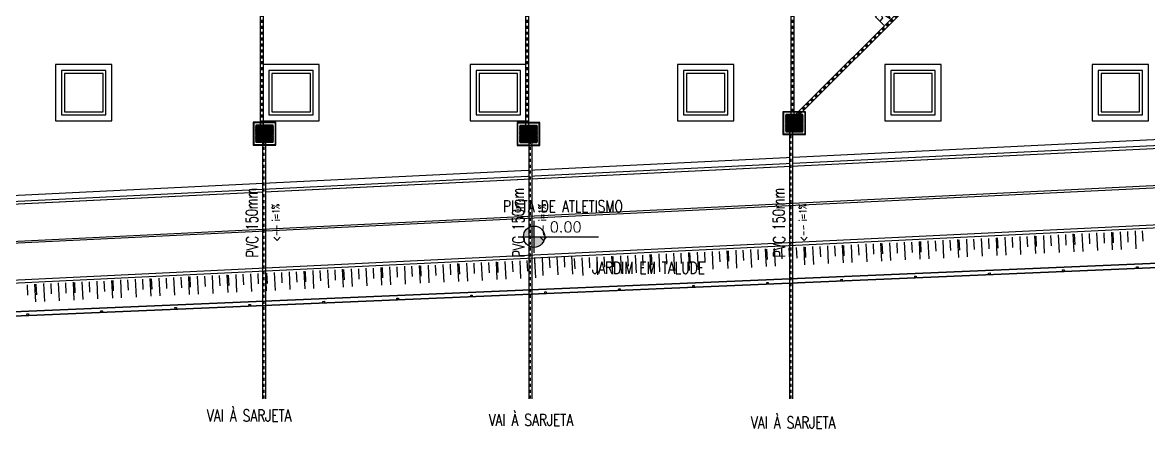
# Model space of a CAD drawing. Header units: inches. Extents: x 542650 to 544515, y 9574150 to 9574595.
# Drawn here: x 542795.6 to 542833.62, y 9574162.3 to 9574176.01 of the extents above; entities that cross this region are included whole.
import ezdxf
from ezdxf.enums import TextEntityAlignment as Align

# ---------------------------------------------------------------- set-up
doc = ezdxf.new("R2010")
doc.units = ezdxf.units.IN
doc.header["$MEASUREMENT"] = 0
doc.linetypes.add('ACAD_ISO07W100', pattern=[3, 0, -3])
doc.linetypes.add('DASHDOT', pattern=[1, 0.5, -0.25, 0, -0.25])
for name, color, linetype in [('EIXO', 8, 'Continuous'), ('I-ARQ', 8, 'Continuous'), ('I-NORMO_ARQ', 8, 'Continuous'), ('I-NORMO_INST', 4, 'Continuous'), ('I-PLUVIAL', 90, 'Continuous')]:
    doc.layers.add(name, color=color, linetype=linetype)
doc.styles.add('125', font='ROMANS.SHX', dxfattribs={"width": 0.7, "height": 0.25})
doc.styles.add('200', font='ROMANS.SHX', dxfattribs={"width": 0.7, "height": 0.4})
doc.styles.add('25', font='ROMANS.SHX', dxfattribs={"width": 0.7, "height": 0.05})
doc.styles.add('50', font='ROMANS.SHX', dxfattribs={"width": 0.7, "height": 0.1})
doc.styles.add('ROMANS', font='romans', dxfattribs={"height": 0.2})

# ---------------------------------------------------------------- blocks, each defined once
blk = doc.blocks.new('CAP100')
at = {"color": 2}
blk.add_wipeout([(0.049, -0.056), (0.021, -0.056), (0.021, -0.057), (0.017, -0.061), (0.006, -0.061), (0.001, -0.057), (0.001, -0.056), (0, -0.056), (0, 0.056), (0.001, 0.056), (0.001, 0.057), (0.006, 0.061), (0.017, 0.061), (0.021, 0.057), (0.021, 0.056), (0.049, 0.056), (0.056, 0.05), (0.056, -0.05)], dxfattribs=at)
for p, q in [((0, -0.053), (0, 0.053)), ((0.004, 0.053), (0, 0.053)), ((0.005, 0.054), (0.005, 0.057)), ((0.017, 0.058), (0.006, 0.058)), ((0.006, -0.057), (0.006, 0.057)), ((0.017, -0.057), (0.017, 0.057)), ((0.018, 0.054), (0.018, 0.057)), ((0.049, 0.053), (0.019, 0.053)), ((0.052, -0.05), (0.052, 0.05)), ((0.004, -0.053), (0, -0.053)), ((0.005, -0.054), (0.005, -0.057)), ((0.017, -0.058), (0.006, -0.058)), ((0.018, -0.054), (0.018, -0.057)), ((0.049, -0.053), (0.019, -0.053))]:
    blk.add_line(p, q)
at = {"color": 8}
for p, q in [((0.005, 0.053), (0.005, -0.053)), ((0.018, 0.053), (0.018, -0.053))]:
    blk.add_line(p, q, dxfattribs=at)
for centre, radius, start, end in [((0.004, 0.054), 0.001, 270, 0), ((0.006, 0.057), 0.001, 90, 180), ((0.017, 0.057), 0.001, 0, 90), ((0.019, 0.054), 0.001, 180, 270), ((0.049, 0.05), 0.003, 0, 90), ((0.004, -0.054), 0.001, 0, 90), ((0.006, -0.057), 0.001, 180, 270), ((0.017, -0.057), 0.001, 270, 0), ((0.019, -0.054), 0.001, 90, 180), ((0.049, -0.05), 0.003, 270, 0)]:
    blk.add_arc(centre, radius, start, end)
at = {"color": 1, "style": '25'}
for tag, flags, p in [('DESCRICAO', 1, (0, -0.109)), ('QUANT.', 3, (0, -0.272)), ('MARCA', 1, (0, -0.188))]:
    blk.add_attdef(tag, text='', height=0.05, dxfattribs=dict(at, flags=flags)).set_placement(p, align=Align.CENTER)
blk = doc.blocks.new('*U57')
at = {"color": 2}
blk.add_wipeout([(-29.004, 0.053), (0.999, 0.053), (0.999, -0.053), (-29.004, -0.053)], dxfattribs=at)
blk.add_blockref('CAP100', (0.999, 0), dxfattribs=at)
for p, q in [((-29.004, 0.05), (0.999, 0.05)), ((-29.004, -0.05), (0.999, -0.05))]:
    blk.add_line(p, q)
at = {"color": 8, "linetype": 'ACAD_ISO07W100', "ltscale": 0.01}
for p, q in [((-29.004, 0.026), (0.999, 0.026)), ((-29.004, 0), (0.999, 0)), ((-29.004, -0.026), (0.999, -0.026))]:
    blk.add_line(p, q, dxfattribs=at)
blk = doc.blocks.new('*U62')
at = {"color": 2}
blk.add_wipeout([(-11.487, 0.053), (0.999, 0.053), (0.999, -0.053), (-11.487, -0.053)], dxfattribs=at)
blk.add_blockref('CAP100', (0.999, 0), dxfattribs=at)
for p, q in [((-11.488, 0.05), (0.999, 0.05)), ((-11.488, -0.05), (0.999, -0.05))]:
    blk.add_line(p, q)
at = {"color": 8, "linetype": 'ACAD_ISO07W100', "ltscale": 0.01}
for p, q in [((-11.488, 0.026), (0.999, 0.026)), ((-11.488, 0), (0.999, 0)), ((-11.488, -0.026), (0.999, -0.026))]:
    blk.add_line(p, q, dxfattribs=at)
blk = doc.blocks.new('CAG')
at = {"color": 2, "ltscale": 0.5}
blk.add_wipeout([(-0.302, 0.302), (-0.302, -0.302), (0.302, -0.302), (0.302, 0.302)], dxfattribs=at)
at = {"ltscale": 0.5}
blk.add_lwpolyline([(-0.4, 0.4), (-0.4, -0.4), (0.4, -0.4), (0.4, 0.4)], close=True, dxfattribs=at)
at = {"color": 8, "ltscale": 0.5}
for points in [[(-0.38, 0.38), (-0.38, -0.38), (0.38, -0.38), (0.38, 0.38)], [(-0.3, 0.3), (-0.3, -0.3), (0.3, -0.3), (0.3, 0.3)], [(-0.3, 0.26875), (0.3, 0.26875), (0.3, 0.25625), (-0.3, 0.25625)], [(-0.3, 0.23125), (0.3, 0.23125), (0.3, 0.21875), (-0.3, 0.21875)], [(-0.3, 0.19375), (0.3, 0.19375), (0.3, 0.18125), (-0.3, 0.18125)], [(-0.3, 0.15625), (0.3, 0.15625), (0.3, 0.14375), (-0.3, 0.14375)], [(-0.3, 0.11875), (0.3, 0.11875), (0.3, 0.10625), (-0.3, 0.10625)], [(-0.3, 0.08125), (0.3, 0.08125), (0.3, 0.06875), (-0.3, 0.06875)], [(-0.3, 0.04375), (0.3, 0.04375), (0.3, 0.03125), (-0.3, 0.03125)], [(-0.3, 0.00625), (0.3, 0.00625), (0.3, -0.00625), (-0.3, -0.00625)], [(-0.3, -0.03125), (0.3, -0.03125), (0.3, -0.04375), (-0.3, -0.04375)], [(-0.3, -0.06875), (0.3, -0.06875), (0.3, -0.08125), (-0.3, -0.08125)], [(-0.3, -0.10625), (0.3, -0.10625), (0.3, -0.11875), (-0.3, -0.11875)], [(-0.3, -0.14375), (0.3, -0.14375), (0.3, -0.15625), (-0.3, -0.15625)], [(-0.3, -0.18125), (0.3, -0.18125), (0.3, -0.19375), (-0.3, -0.19375)], [(-0.3, -0.21875), (0.3, -0.21875), (0.3, -0.23125), (-0.3, -0.23125)], [(-0.3, -0.25625), (0.3, -0.25625), (0.3, -0.26875), (-0.3, -0.26875)]]:
    blk.add_lwpolyline(points, close=True, dxfattribs=at)
blk = doc.blocks.new('*U69')
at = {"color": 2}
blk.add_wipeout([(0.003, 0.057), (9.094, -0.433), (9.088, -0.547), (-0.003, -0.057)], dxfattribs=at)
for p, q in [((0.003, 0.05), (9.093, -0.44)), ((-0.003, -0.05), (9.088, -0.54))]:
    blk.add_line(p, q)
at = {"layer": 'EIXO', "linetype": 'DASHDOT', "ltscale": 0.01}
blk.add_line((0, 0), (9.091, -0.49), dxfattribs=at)

msp = doc.modelspace()

# ---------------------------------------------------------------- linework, layer by layer
at = {"layer": 'I-ARQ'}
for p, q in [((542798.616, 9574174.593), (542796.716, 9574174.593)), ((542796.716, 9574174.593), (542796.716, 9574172.693)), ((542798.416, 9574174.393), (542796.916, 9574174.393)), ((542796.916, 9574174.393), (542796.916, 9574172.893)), ((542798.416, 9574172.893), (542798.416, 9574174.393)), ((542798.616, 9574172.693), (542798.616, 9574174.593)), ((542805.616, 9574174.593), (542803.716, 9574174.593)), ((542803.716, 9574174.593), (542803.716, 9574172.693)), ((542805.416, 9574174.393), (542803.916, 9574174.393)), ((542803.916, 9574174.393), (542803.916, 9574172.893)), ((542805.416, 9574172.893), (542805.416, 9574174.393)), ((542805.616, 9574172.693), (542805.616, 9574174.593)), ((542812.616, 9574174.593), (542810.716, 9574174.593)), ((542810.716, 9574174.593), (542810.716, 9574172.693)), ((542812.416, 9574174.393), (542810.916, 9574174.393)), ((542810.916, 9574174.393), (542810.916, 9574172.893)), ((542812.416, 9574172.893), (542812.416, 9574174.393)), ((542812.616, 9574172.693), (542812.616, 9574174.593)), ((542819.616, 9574174.593), (542817.716, 9574174.593)), ((542817.716, 9574174.593), (542817.716, 9574172.693)), ((542819.416, 9574174.393), (542817.916, 9574174.393)), ((542817.916, 9574174.393), (542817.916, 9574172.893)), ((542819.416, 9574172.893), (542819.416, 9574174.393)), ((542819.616, 9574172.693), (542819.616, 9574174.593)), ((542826.616, 9574174.593), (542824.716, 9574174.593)), ((542824.716, 9574174.593), (542824.716, 9574172.693)), ((542826.416, 9574174.393), (542824.916, 9574174.393)), ((542824.916, 9574174.393), (542824.916, 9574172.893)), ((542826.416, 9574172.893), (542826.416, 9574174.393)), ((542826.616, 9574172.693), (542826.616, 9574174.593)), ((542833.616, 9574174.593), (542831.716, 9574174.593)), ((542831.716, 9574174.593), (542831.716, 9574172.693)), ((542833.416, 9574174.393), (542831.916, 9574174.393)), ((542831.916, 9574174.393), (542831.916, 9574172.893)), ((542833.416, 9574172.893), (542833.416, 9574174.393)), ((542833.616, 9574172.693), (542833.616, 9574174.593)), ((542798.316, 9574174.293), (542797.016, 9574174.293)), ((542797.016, 9574174.293), (542797.016, 9574172.993)), ((542798.316, 9574172.993), (542798.316, 9574174.293)), ((542805.316, 9574174.293), (542804.016, 9574174.293)), ((542804.016, 9574174.293), (542804.016, 9574172.993)), ((542805.316, 9574172.993), (542805.316, 9574174.293)), ((542812.316, 9574174.293), (542811.016, 9574174.293)), ((542811.016, 9574174.293), (542811.016, 9574172.993)), ((542812.316, 9574172.993), (542812.316, 9574174.293)), ((542819.316, 9574174.293), (542818.016, 9574174.293)), ((542818.016, 9574174.293), (542818.016, 9574172.993)), ((542819.316, 9574172.993), (542819.316, 9574174.293)), ((542826.316, 9574174.293), (542825.016, 9574174.293)), ((542825.016, 9574174.293), (542825.016, 9574172.993)), ((542826.316, 9574172.993), (542826.316, 9574174.293)), ((542833.316, 9574174.293), (542832.016, 9574174.293)), ((542832.016, 9574174.293), (542832.016, 9574172.993)), ((542833.316, 9574172.993), (542833.316, 9574174.293)), ((542766.184, 9574168.755), (542864.761, 9574173.573)), ((542766.193, 9574168.555), (542864.771, 9574173.373)), ((542766.198, 9574168.455), (542864.905, 9574173.279)), ((542766.198, 9574168.455), (542864.805, 9574173.274)), ((542796.916, 9574172.893), (542798.416, 9574172.893)), ((542797.016, 9574172.993), (542798.316, 9574172.993)), ((542803.916, 9574172.893), (542805.416, 9574172.893)), ((542804.016, 9574172.993), (542805.316, 9574172.993)), ((542810.916, 9574172.893), (542812.416, 9574172.893)), ((542811.016, 9574172.993), (542812.316, 9574172.993)), ((542817.916, 9574172.893), (542819.416, 9574172.893)), ((542818.016, 9574172.993), (542819.316, 9574172.993)), ((542824.916, 9574172.893), (542826.416, 9574172.893)), ((542825.016, 9574172.993), (542826.316, 9574172.993)), ((542831.916, 9574172.893), (542833.416, 9574172.893)), ((542832.016, 9574172.993), (542833.316, 9574172.993)), ((542796.716, 9574172.693), (542798.616, 9574172.693)), ((542803.716, 9574172.693), (542805.616, 9574172.693)), ((542810.716, 9574172.693), (542812.616, 9574172.693)), ((542817.716, 9574172.693), (542819.616, 9574172.693)), ((542824.716, 9574172.693), (542826.616, 9574172.693)), ((542831.716, 9574172.693), (542833.616, 9574172.693)), ((542827.17, 9574168.683), (542827.199, 9574168.081)), ((542827.213, 9574168.675), (542827.23, 9574168.324)), ((542827.47, 9574168.697), (542827.499, 9574168.096)), ((542827.713, 9574168.699), (542827.73, 9574168.348)), ((542827.969, 9574168.721), (542827.998, 9574168.12)), ((542828.212, 9574168.723), (542828.229, 9574168.372)), ((542828.468, 9574168.745), (542828.497, 9574168.144)), ((542828.512, 9574168.738), (542828.529, 9574168.387)), ((542828.768, 9574168.76), (542828.797, 9574168.158)), ((542829.011, 9574168.762), (542829.028, 9574168.411)), ((542829.267, 9574168.784), (542829.296, 9574168.182)), ((542829.511, 9574168.786), (542829.528, 9574168.435)), ((542829.767, 9574168.808), (542829.796, 9574168.207)), ((542829.81, 9574168.8), (542829.827, 9574168.45)), ((542830.066, 9574168.823), (542830.096, 9574168.221)), ((542830.31, 9574168.824), (542830.327, 9574168.474)), ((542830.566, 9574168.847), (542830.595, 9574168.245)), ((542830.809, 9574168.848), (542830.826, 9574168.498)), ((542831.065, 9574168.871), (542831.094, 9574168.269)), ((542831.109, 9574168.863), (542831.126, 9574168.512)), ((542831.365, 9574168.885), (542831.394, 9574168.284)), ((542831.608, 9574168.887), (542831.625, 9574168.536)), ((542831.864, 9574168.909), (542831.893, 9574168.308)), ((542832.108, 9574168.911), (542832.124, 9574168.56)), ((542832.364, 9574168.933), (542832.393, 9574168.332)), ((542832.407, 9574168.926), (542832.424, 9574168.575)), ((542832.663, 9574168.948), (542832.693, 9574168.346)), ((542832.907, 9574168.95), (542832.924, 9574168.599)), ((542833.163, 9574168.972), (542833.192, 9574168.37)), ((542833.406, 9574168.974), (542833.423, 9574168.623)), ((542819.379, 9574168.307), (542819.408, 9574167.705)), ((542819.422, 9574168.299), (542819.439, 9574167.948)), ((542819.679, 9574168.321), (542819.708, 9574167.72)), ((542819.922, 9574168.323), (542819.939, 9574167.972)), ((542820.178, 9574168.345), (542820.207, 9574167.744)), ((542820.421, 9574168.347), (542820.438, 9574167.996)), ((542820.677, 9574168.369), (542820.706, 9574167.768)), ((542820.721, 9574168.362), (542820.738, 9574168.011)), ((542822.519, 9574168.448), (542822.536, 9574168.098)), ((542822.775, 9574168.471), (542822.804, 9574167.869)), ((542823.018, 9574168.472), (542823.035, 9574168.122)), ((542823.274, 9574168.495), (542823.303, 9574167.893)), ((542823.318, 9574168.487), (542823.335, 9574168.136)), ((542823.574, 9574168.509), (542823.603, 9574167.908)), ((542823.817, 9574168.511), (542823.834, 9574168.16)), ((542824.073, 9574168.533), (542824.103, 9574167.932)), ((542824.317, 9574168.535), (542824.334, 9574168.184)), ((542824.573, 9574168.557), (542824.602, 9574167.956)), ((542824.616, 9574168.55), (542824.633, 9574168.199)), ((542824.873, 9574168.572), (542824.902, 9574167.97)), ((542825.116, 9574168.574), (542825.133, 9574168.223)), ((542825.372, 9574168.596), (542825.401, 9574167.994)), ((542825.615, 9574168.598), (542825.632, 9574168.247)), ((542825.871, 9574168.62), (542825.9, 9574168.018)), ((542825.915, 9574168.612), (542825.932, 9574168.261)), ((542826.171, 9574168.635), (542826.2, 9574168.033)), ((542826.414, 9574168.636), (542826.431, 9574168.286)), ((542826.67, 9574168.659), (542826.699, 9574168.057)), ((542826.914, 9574168.66), (542826.931, 9574168.31)), ((542811.332, 9574167.908), (542811.349, 9574167.558)), ((542811.588, 9574167.931), (542811.617, 9574167.329)), ((542811.631, 9574167.923), (542811.648, 9574167.572)), ((542811.888, 9574167.945), (542811.917, 9574167.343)), ((542813.64, 9574168.095), (542813.669, 9574167.493)), ((542813.883, 9574168.096), (542813.9, 9574167.746)), ((542814.139, 9574168.119), (542814.168, 9574167.517)), ((542814.228, 9574168.048), (542814.245, 9574167.697)), ((542814.485, 9574168.07), (542814.514, 9574167.469)), ((542814.728, 9574168.072), (542814.745, 9574167.722)), ((542814.984, 9574168.095), (542815.013, 9574167.493)), ((542815.227, 9574168.096), (542815.244, 9574167.746)), ((542815.483, 9574168.119), (542815.513, 9574167.517)), ((542815.527, 9574168.111), (542815.544, 9574167.76)), ((542815.783, 9574168.133), (542815.812, 9574167.532)), ((542816.026, 9574168.135), (542816.043, 9574167.784)), ((542816.283, 9574168.157), (542816.312, 9574167.556)), ((542816.526, 9574168.159), (542816.543, 9574167.808)), ((542816.782, 9574168.181), (542816.811, 9574167.58)), ((542816.825, 9574168.173), (542816.842, 9574167.823)), ((542817.082, 9574168.196), (542817.111, 9574167.594)), ((542817.325, 9574168.198), (542817.342, 9574167.847)), ((542817.581, 9574168.22), (542817.61, 9574167.618)), ((542817.824, 9574168.222), (542817.841, 9574167.871)), ((542818.08, 9574168.244), (542818.109, 9574167.642)), ((542818.124, 9574168.236), (542818.141, 9574167.885)), ((542818.38, 9574168.258), (542818.409, 9574167.657)), ((542818.623, 9574168.26), (542818.64, 9574167.91)), ((542818.88, 9574168.283), (542818.909, 9574167.681)), ((542819.123, 9574168.284), (542819.14, 9574167.934)), ((542804.596, 9574167.593), (542804.625, 9574166.992)), ((542804.839, 9574167.595), (542804.856, 9574167.244)), ((542805.096, 9574167.617), (542805.125, 9574167.016)), ((542805.139, 9574167.609), (542805.156, 9574167.259)), ((542805.395, 9574167.632), (542805.424, 9574167.03)), ((542805.638, 9574167.633), (542805.655, 9574167.283)), ((542805.895, 9574167.656), (542805.924, 9574167.054)), ((542806.138, 9574167.658), (542806.155, 9574167.307)), ((542806.394, 9574167.68), (542806.423, 9574167.078)), ((542806.437, 9574167.672), (542806.454, 9574167.321)), ((542806.694, 9574167.694), (542806.723, 9574167.093)), ((542806.937, 9574167.696), (542806.954, 9574167.345)), ((542807.193, 9574167.718), (542807.222, 9574167.117)), ((542807.436, 9574167.72), (542807.453, 9574167.37)), ((542807.693, 9574167.743), (542807.722, 9574167.141)), ((542807.736, 9574167.735), (542807.753, 9574167.384)), ((542807.992, 9574167.757), (542808.021, 9574167.155)), ((542808.235, 9574167.759), (542808.252, 9574167.408)), ((542808.492, 9574167.781), (542808.521, 9574167.18)), ((542808.735, 9574167.783), (542808.752, 9574167.432)), ((542808.991, 9574167.805), (542809.02, 9574167.204)), ((542809.034, 9574167.797), (542809.051, 9574167.447)), ((542809.291, 9574167.82), (542809.32, 9574167.218)), ((542809.534, 9574167.822), (542809.551, 9574167.471)), ((542809.79, 9574167.844), (542809.819, 9574167.242)), ((542810.033, 9574167.846), (542810.05, 9574167.495)), ((542810.29, 9574167.868), (542810.319, 9574167.266)), ((542810.333, 9574167.86), (542810.35, 9574167.509)), ((542810.589, 9574167.882), (542810.618, 9574167.281)), ((542810.832, 9574167.884), (542810.849, 9574167.533)), ((542811.089, 9574167.906), (542811.118, 9574167.305)), ((542828.219, 9574167.551), (542828.269, 9574167.553)), ((542828.222, 9574167.491), (542828.219, 9574167.551)), ((542828.269, 9574167.553), (542828.272, 9574167.493)), ((542830.717, 9574167.657), (542830.767, 9574167.659)), ((542830.72, 9574167.597), (542830.717, 9574167.657)), ((542830.77, 9574167.599), (542830.72, 9574167.597)), ((542830.767, 9574167.659), (542830.77, 9574167.599)), ((542833.215, 9574167.763), (542833.265, 9574167.765)), ((542833.218, 9574167.703), (542833.215, 9574167.763)), ((542833.267, 9574167.705), (542833.218, 9574167.703)), ((542833.265, 9574167.765), (542833.267, 9574167.705)), ((542795.75, 9574167.156), (542795.767, 9574166.805)), ((542796.006, 9574167.178), (542796.035, 9574166.577)), ((542796.05, 9574167.171), (542796.066, 9574166.82)), ((542796.306, 9574167.193), (542796.335, 9574166.591)), ((542796.549, 9574167.195), (542796.566, 9574166.844)), ((542796.805, 9574167.217), (542796.834, 9574166.615)), ((542797.048, 9574167.219), (542797.065, 9574166.868)), ((542797.305, 9574167.241), (542797.334, 9574166.64)), ((542797.348, 9574167.233), (542797.365, 9574166.883)), ((542797.604, 9574167.256), (542797.633, 9574166.654)), ((542797.847, 9574167.257), (542797.864, 9574166.907)), ((542798.104, 9574167.28), (542798.133, 9574166.678)), ((542798.347, 9574167.282), (542798.364, 9574166.931)), ((542798.603, 9574167.304), (542798.632, 9574166.702)), ((542798.647, 9574167.296), (542798.663, 9574166.945)), ((542798.903, 9574167.318), (542798.932, 9574166.717)), ((542799.146, 9574167.32), (542799.163, 9574166.969)), ((542799.402, 9574167.342), (542799.431, 9574166.741)), ((542799.645, 9574167.344), (542799.662, 9574166.993)), ((542799.902, 9574167.366), (542799.931, 9574166.765)), ((542799.945, 9574167.359), (542799.962, 9574167.008)), ((542800.201, 9574167.381), (542800.23, 9574166.779)), ((542800.444, 9574167.383), (542800.461, 9574167.032)), ((542800.701, 9574167.405), (542800.73, 9574166.803)), ((542800.944, 9574167.407), (542800.961, 9574167.056)), ((542801.2, 9574167.429), (542801.229, 9574166.828)), ((542801.243, 9574167.421), (542801.26, 9574167.071)), ((542801.5, 9574167.444), (542801.529, 9574166.842)), ((542801.743, 9574167.445), (542801.76, 9574167.095)), ((542801.999, 9574167.468), (542802.028, 9574166.866)), ((542802.242, 9574167.47), (542802.259, 9574167.119)), ((542802.499, 9574167.492), (542802.528, 9574166.89)), ((542802.542, 9574167.484), (542802.559, 9574167.133)), ((542802.798, 9574167.506), (542802.827, 9574166.905)), ((542820.726, 9574167.232), (542820.776, 9574167.234)), ((542820.729, 9574167.172), (542820.726, 9574167.232)), ((542820.779, 9574167.174), (542820.729, 9574167.172)), ((542820.776, 9574167.234), (542820.779, 9574167.174)), ((542823.224, 9574167.338), (542823.274, 9574167.34)), ((542823.227, 9574167.278), (542823.224, 9574167.338)), ((542823.277, 9574167.28), (542823.227, 9574167.278)), ((542823.274, 9574167.34), (542823.277, 9574167.28)), ((542825.722, 9574167.444), (542825.772, 9574167.447)), ((542825.724, 9574167.384), (542825.722, 9574167.444)), ((542825.774, 9574167.387), (542825.724, 9574167.384)), ((542825.772, 9574167.447), (542825.774, 9574167.387)), ((542828.272, 9574167.493), (542828.222, 9574167.491)), ((542810.735, 9574166.807), (542810.785, 9574166.809)), ((542810.738, 9574166.747), (542810.735, 9574166.807)), ((542810.785, 9574166.809), (542810.788, 9574166.749)), ((542815.731, 9574167.019), (542815.781, 9574167.021)), ((542815.733, 9574166.959), (542815.731, 9574167.019)), ((542815.783, 9574166.962), (542815.733, 9574166.959)), ((542815.781, 9574167.021), (542815.783, 9574166.962)), ((542818.229, 9574167.126), (542818.278, 9574167.128)), ((542818.231, 9574167.066), (542818.229, 9574167.126)), ((542818.281, 9574167.068), (542818.231, 9574167.066)), ((542818.278, 9574167.128), (542818.281, 9574167.068)), ((542805.74, 9574166.594), (542805.79, 9574166.596)), ((542805.742, 9574166.534), (542805.74, 9574166.594)), ((542805.792, 9574166.536), (542805.742, 9574166.534)), ((542805.79, 9574166.596), (542805.792, 9574166.536)), ((542808.238, 9574166.701), (542808.288, 9574166.703)), ((542808.24, 9574166.641), (542808.238, 9574166.701)), ((542808.29, 9574166.643), (542808.24, 9574166.641)), ((542808.288, 9574166.703), (542808.29, 9574166.643)), ((542810.788, 9574166.749), (542810.738, 9574166.747)), ((542795.749, 9574166.169), (542795.799, 9574166.171)), ((542795.751, 9574166.109), (542795.749, 9574166.169)), ((542795.801, 9574166.111), (542795.751, 9574166.109)), ((542795.799, 9574166.171), (542795.801, 9574166.111)), ((542798.247, 9574166.275), (542798.297, 9574166.278)), ((542798.249, 9574166.216), (542798.247, 9574166.275)), ((542798.299, 9574166.218), (542798.249, 9574166.216)), ((542798.297, 9574166.278), (542798.299, 9574166.218)), ((542800.744, 9574166.382), (542800.794, 9574166.384)), ((542800.747, 9574166.322), (542800.744, 9574166.382)), ((542800.797, 9574166.324), (542800.747, 9574166.322)), ((542800.794, 9574166.384), (542800.797, 9574166.324))]:
    msp.add_line(p, q, dxfattribs=at)

# ---------------------------------------------------------------- texts
at = {"layer": 'I-NORMO_ARQ', "style": 'ROMANS', "width": 0.75}
msp.add_text('JARDIM EM TALUDE', height=0.4, dxfattribs=at).set_placement((542816.735, 9574167.728), align=Align.MIDDLE_CENTER)
at = {"layer": 'I-NORMO_INST', "style": '50', "width": 0.75}
for p in [(542801.823, 9574162.537, 0.068), (542811.336, 9574162.39, 0.068), (542820.191, 9574162.301, 0.068)]:
    msp.add_text('VAI À SARJETA', height=0.4, dxfattribs=at).set_placement(p)

# ---------------------------------------------------------------- next in the draw order: block references
at = {"layer": 'I-PLUVIAL', "rotation": 273.0855585513588}
for p in [(542803.749, 9574172.41), (542812.744, 9574172.41), (542821.543, 9574172.41)]:
    msp.add_blockref('*U69', p, dxfattribs=at)

# ---------------------------------------------------------------- next in the draw order: hatches: boundary and pattern name
at = {"layer": 'I-ARQ'}
h = msp.add_hatch(color=256, dxfattribs=at)
h.paths.add_polyline_path([(542813.232, 9574168.779), (542812.872, 9574168.779), (542812.872, 9574168.419, 0.414214)])
h.paths.add_polyline_path([(542812.872, 9574169.139, 0.414214), (542812.512, 9574168.779), (542812.872, 9574168.779)])

# ---------------------------------------------------------------- next in the draw order: linework, layer by layer
for p, q in [((542755.725, 9574166.658), (542864.762, 9574171.922)), ((542766.355, 9574167.211), (542864.943, 9574172.029)), ((542755.787, 9574165.41), (542864.813, 9574170.673)), ((542755.792, 9574165.31), (542864.818, 9574170.573)), ((542743.887, 9574163.903), (542895.663, 9574170.36)), ((542895.663, 9574170.36), (542743.887, 9574163.903)), ((542744.058, 9574164.06), (542895.508, 9574170.504)), ((542895.508, 9574170.504), (542744.058, 9574164.06)), ((542812.872, 9574168.239), (542812.872, 9574169.319)), ((542812.332, 9574168.779), (542815.045, 9574168.779)), ((542820.977, 9574168.384), (542821.006, 9574167.782)), ((542821.22, 9574168.386), (542821.237, 9574168.035)), ((542821.476, 9574168.408), (542821.506, 9574167.806)), ((542821.72, 9574168.41), (542821.737, 9574168.059)), ((542821.976, 9574168.432), (542822.005, 9574167.83)), ((542822.019, 9574168.424), (542822.036, 9574168.073)), ((542822.276, 9574168.446), (542822.305, 9574167.845)), ((542812.131, 9574167.947), (542812.148, 9574167.596)), ((542812.387, 9574167.969), (542812.416, 9574167.368)), ((542812.63, 9574167.971), (542812.647, 9574167.62)), ((542812.884, 9574168.048), (542812.901, 9574167.697)), ((542812.886, 9574167.993), (542812.916, 9574167.392)), ((542813.141, 9574168.07), (542813.17, 9574167.469)), ((542813.384, 9574168.072), (542813.401, 9574167.722)), ((542803.298, 9574167.53), (542803.327, 9574166.929)), ((542803.541, 9574167.532), (542803.558, 9574167.182)), ((542803.797, 9574167.555), (542803.826, 9574166.953)), ((542803.84, 9574167.547), (542803.857, 9574167.196)), ((542804.097, 9574167.569), (542804.126, 9574166.967)), ((542804.34, 9574167.571), (542804.357, 9574167.22)), ((542803.041, 9574167.508), (542803.058, 9574167.157)), ((542813.233, 9574166.913), (542813.283, 9574166.915)), ((542813.236, 9574166.853), (542813.233, 9574166.913)), ((542813.286, 9574166.855), (542813.236, 9574166.853)), ((542813.283, 9574166.915), (542813.286, 9574166.855)), ((542803.242, 9574166.488), (542803.292, 9574166.49)), ((542803.245, 9574166.428), (542803.242, 9574166.488)), ((542803.295, 9574166.43), (542803.245, 9574166.428)), ((542803.292, 9574166.49), (542803.295, 9574166.43))]:
    msp.add_line(p, q, dxfattribs=at)
msp.add_circle((542812.872, 9574168.779), 0.36, dxfattribs=at)

# ---------------------------------------------------------------- next in the draw order: block references
at = {"layer": 'I-PLUVIAL', "xscale": 0.9842519685039406, "yscale": 0.9842519685039406, "zscale": 0.9842519685039406, "rotation": 89.99999999999999}
for p in [(542803.686, 9574200.95), (542812.646, 9574200.95), (542821.606, 9574200.95)]:
    msp.add_blockref('*U57', p, dxfattribs=at)

# ---------------------------------------------------------------- next in the draw order: texts
at = {"layer": 'I-ARQ', "style": 'ROMANS', "width": 1}
msp.add_attdef('0.00', (542813.398, 9574168.927), '', height=0.36, dxfattribs=at)
at = {"layer": 'I-NORMO_ARQ', "style": 'ROMANS', "width": 0.75}
msp.add_text('PISTA DE ATLETISMO', height=0.4, dxfattribs=at).set_placement((542813.844, 9574169.805), align=Align.MIDDLE_CENTER)
at = {"layer": 'I-NORMO_INST', "style": '125', "width": 0.7}
for p in [(542803.559, 9574168.082), (542812.553, 9574168.082), (542821.352, 9574168.082)]:
    msp.add_text('PVC 150mm ', height=0.4, rotation=90.824, dxfattribs=at).set_placement(p)
at = {"layer": 'I-NORMO_INST', "ltscale": 0.05, "style": '125', "width": 0.7}
for p in [(542804.302, 9574168.618), (542813.297, 9574168.618), (542822.095, 9574168.618)]:
    msp.add_text('<-- i=1%%%', height=0.25, rotation=91.5852, dxfattribs=at).set_placement(p)

# ---------------------------------------------------------------- next in the draw order: block references
at = {"layer": 'I-PLUVIAL', "xscale": 0.9842519701152035, "yscale": 0.9842519701152035, "zscale": 0.9842519701152035, "rotation": 44.99999994905752}
msp.add_blockref('*U62', (542829.652, 9574180.791), dxfattribs=at)
at = {"layer": 'I-PLUVIAL', "xscale": 0.963779528525265, "yscale": 0.9637795422459021, "zscale": 0.963779528525265}
for p in [(542803.77, 9574172.257), (542812.681, 9574172.245)]:
    msp.add_blockref('CAG', p, dxfattribs=at)

# ---------------------------------------------------------------- next in the draw order: block references
msp.add_blockref('CAG', (542821.655, 9574172.615), dxfattribs=at)

# ---------------------------------------------------------------- next in the draw order: texts
at = {"layer": 'I-NORMO_INST', "color": 4, "style": '200', "width": 0.7}
msp.add_text('PVC PERF. CORR. %%C 80mm', height=0.4, rotation=45, dxfattribs=at).set_placement((542824.642, 9574175.892))

doc.saveas('drawing.dxf')
